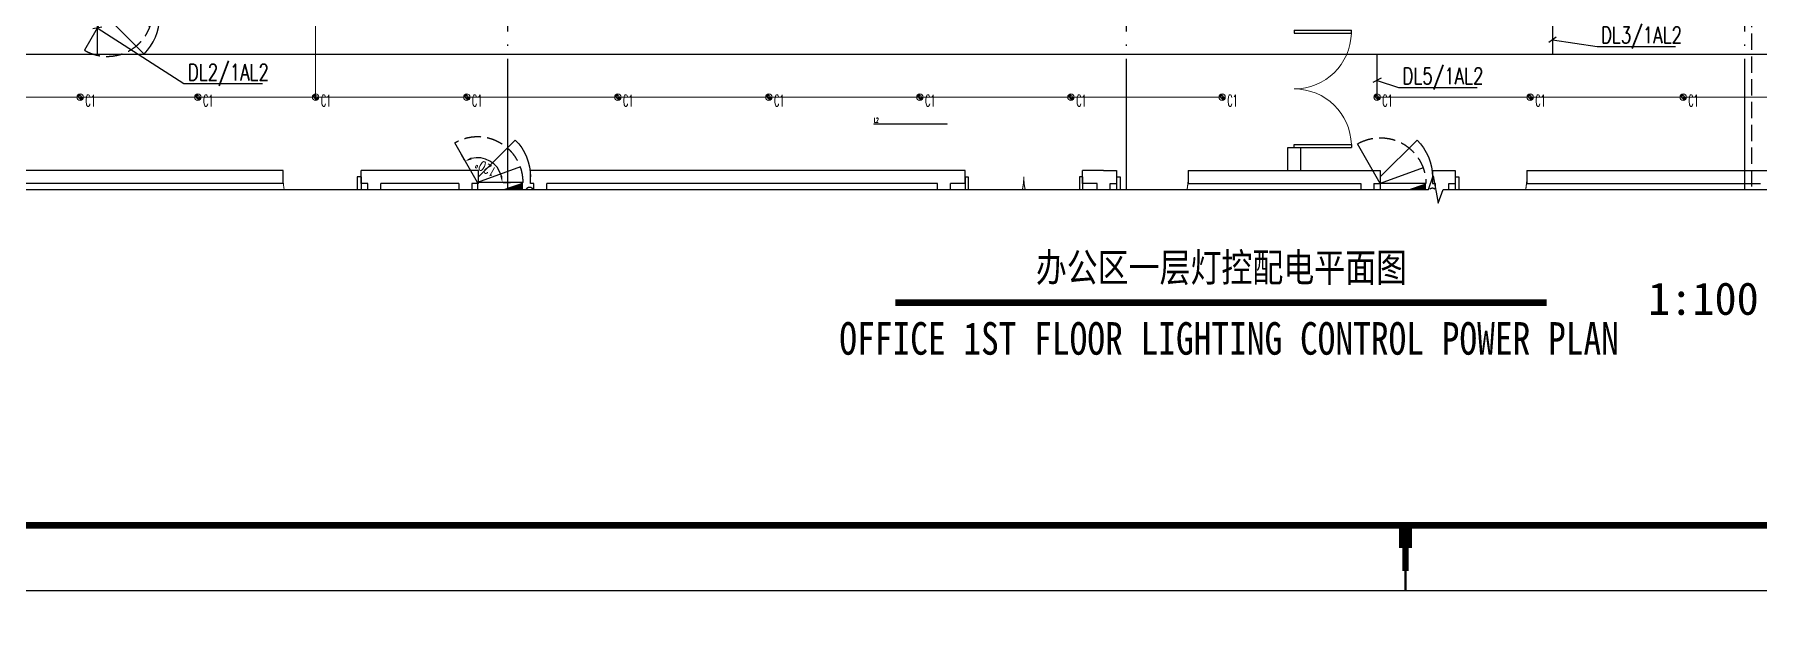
# Model space of a CAD drawing. Extents: x -621157 to 1764546, y -106808 to 741893.
# Drawn here: x 552801 to 579277, y -20923 to -11864 of the extents above; entities that cross this region are included whole.
import ezdxf
from ezdxf import colors
from ezdxf.entities.mleader import LeaderData, LeaderLine
from ezdxf.enums import TextEntityAlignment as Align
from ezdxf.math import Vec2, Vec3
from ezdxf.xclip import XClip

# ---------------------------------------------------------------- set-up
doc = ezdxf.new("R2010")
doc.units = 0
doc.header["$LTSCALE"] = 1000
doc.header["$MEASUREMENT"] = 0
doc.header["$XCLIPFRAME"] = 0
doc.linetypes.add('XREF-A-101-平面图_t3$0$DASH', pattern=[0.35, 0.25, -0.1])
doc.linetypes.add('XREF-A-101-平面图_t3$0$DOTE', pattern=[2.42, 2, -0.2, 0.02, -0.2])
for name, color, linetype in [('0-底图', 7, 'Continuous'), ('A-DIVISION', 3, 'Continuous'), ('A0-Verital$0$TK-WHITE', 7, 'Continuous'), ('TK-BLUE', 7, 'Continuous'), ('WIRE-照明', 4, 'Continuous'), ('XREF-A-101-平面图_t3$0$A-DOTE', 8, 'Continuous'), ('XREF-A-101-平面图_t3$0$A-GROUND', 8, 'Continuous'), ('XREF-A-101-平面图_t3$0$A-WALL', 8, 'Continuous'), ('XREF-A-101-平面图_t3$0$A-WINDOW', 8, 'Continuous'), ('XREF-A-101-平面图_t3$0$I-WALL-GYPSUM', 8, 'Continuous'), ('XREF-A-101-平面图_t3$0$P-EQUIPMENT', 8, 'Continuous'), ('XREF-A-101-平面图_t3$0$水-尺寸', 8, 'Continuous'), ('电-折断线', 3, 'Continuous')]:
    doc.layers.add(name, color=color, linetype=linetype)
doc.layers.add('00-dali线', color=3, linetype='Continuous', true_color=0x00ff00)
doc.layers.add('00-照明回路线', color=6, linetype='Continuous', lineweight=0)
doc.layers.add('LIGHT-INF', color=6, linetype='Continuous', lineweight=0)
doc.styles.add('E-FST', font='txt.shx', dxfattribs={"width": 0.75, "height": 250, "bigfont": '@@gbcbig.shx'})
doc.styles.add('HL-LD', font='simsun.ttc', dxfattribs={"height": 500})
doc.styles.add('INF DIM', font='SIMPLEX.SHX', dxfattribs={"width": 0.7, "bigfont": 'hztxt.shx'})
doc.styles.add('ST64S', font='hl-ld.shx', dxfattribs={"bigfont": 'ST64S.shx'})
doc.styles.get("Standard").update_dxf_attribs({"font": 'romans.shx', "bigfont": 'HZDXC.SHX'})
doc.styles.add('XREF-A-101-平面图_t3$0$A-DIM_T3', font='SIMPLEX', dxfattribs={"width": 0.705882, "bigfont": 'GBCBIG'})
doc.dimstyles.get("Standard").update_dxf_attribs({"dimscale": 100, "dimtxt": 3.5, "dimasz": 1, "dimexe": 2.5, "dimexo": 3, "dimgap": 1.5, "dimtad": 1, "dimdec": 0, "dimzin": 0, "dimdsep": 46, "dimtxsty": 'Standard', "dimblk": 'ARCHTICK', "dimcen": 0.09, "dimadec": 0, "dimazin": 0, "dimtfac": 1, "dimtdec": 0, "dimtix": 1, "dimtmove": 2, "dimatfit": 3, "dimfxl": 0, "dimtolj": 1, "dimtzin": 0, "dimarcsym": 0})
doc.dimstyles.new('XREF-A-101-平面图_t3$0$A-DIM-ANGLE-50', dxfattribs={"dimscale": 50, "dimtxt": 2.975, "dimasz": 2, "dimexe": 2.5, "dimexo": 3, "dimgap": 1, "dimtad": 3, "dimdec": 0, "dimzin": 0, "dimdsep": 46, "dimtxsty": 'XREF-A-101-平面图_t3$0$A-DIM_T3', "dimcen": 0.09, "dimclrt": 7, "dimazin": 2, "dimtfac": 1, "dimtdec": 0, "dimtix": 1, "dimtmove": 2, "dimatfit": 3, "dimfxl": 0, "dimtolj": 1, "dimtzin": 0, "dimarcsym": 0})

# ---------------------------------------------------------------- blocks, each defined once
blk = doc.blocks.new('XREF-A-101-平面图_t3$0$轴网')
at = {"layer": 'XREF-A-101-平面图_t3$0$A-DOTE', "linetype": 'XREF-A-101-平面图_t3$0$DOTE'}
for p, q in [((19000, -3300), (19000, 43300)), ((28500, -3300), (28500, 43300)), ((38000, -3300), (38000, 43300))]:
    blk.add_line(p, q, dxfattribs=at)
blk = doc.blocks.new('*D25269')
at = {"layer": 'Defpoints', "color": 0}
for p in [(453, 823), (240, 700), (240, 454), (484, 409)]:
    blk.add_point(p, dxfattribs=at)
at = {"layer": 'XREF-A-101-平面图_t3$0$水-尺寸', "color": 0, "linetype": 'ByBlock', "lineweight": -2}
for p, q in [((583, 898), (677, 952)), ((240, 304), (240, 195))]:
    blk.add_line(p, q, dxfattribs=at)
blk.add_arc((240, 700), 380, 285.1271, 14.8729, dxfattribs=at)
at = {"layer": 'XREF-A-101-平面图_t3$0$水-尺寸', "color": 0}
for points in [[(623, 804), (592, 791), (569, 890)], [(337, 350), (341, 317), (240, 320)]]:
    blk.add_solid(points, dxfattribs=at)
at = {"layer": 'XREF-A-101-平面图_t3$0$水-尺寸', "color": 7, "insert": (461, 572), "char_height": 148.8, "attachment_point": 5, "rotation": 60, "style": 'XREF-A-101-平面图_t3$0$A-DIM_T3'}
blk.add_mtext('\\A1;120%%d', dxfattribs=at)
blk = doc.blocks.new('_ArchTick')
at = {"color": 0, "linetype": 'ByBlock', "const_width": 0.4}
blk.add_lwpolyline([(-0.5, -0.5), (0.5, 0.5)], dxfattribs=at)
blk = doc.blocks.new('*D25423')
at = {"layer": 'Defpoints', "color": 0}
blk.add_point((0, 0), dxfattribs=at)
blk.add_point((0, 0), dxfattribs=at)
blk.add_point((0, 0), dxfattribs=at)
blk.add_point((0, 0), dxfattribs=at)
at = {"layer": 'XREF-A-101-平面图_t3$0$水-尺寸', "color": 0, "linetype": 'ByBlock', "lineweight": -2}
blk.add_line((0, 300), (0, 250), dxfattribs=at)
blk.add_line((0, 300), (0, 250), dxfattribs=at)
blk.add_arc((0, 0), 0, 180, 180, dxfattribs=at)
at = {"layer": 'XREF-A-101-平面图_t3$0$水-尺寸', "color": 0, "linetype": 'ByBlock', "lineweight": -2, "xscale": 100, "yscale": 100, "zscale": 100}
for rotation in [90, 90.00000000000001]:
    blk.add_blockref('_ArchTick', (0, 0), dxfattribs=dict(at, rotation=rotation))
at = {"layer": 'XREF-A-101-平面图_t3$0$水-尺寸', "color": 0, "insert": (0, 0), "char_height": 350, "attachment_point": 5}
blk.add_mtext('\\A1;0%%d', dxfattribs=at)
blk = doc.blocks.new('XREF-A-101-平面图_t3$0$DOOR2DLIB$SYSLIB$00000107')
at = {"color": 0}
for p, q in [((0.45, 0.975), (0.5, 0.975)), ((0.45, 0), (0.45, 0.975)), ((0.5, 0), (0.5, 0.975)), ((0.5, 0), (0.45, 0))]:
    blk.add_line(p, q, dxfattribs=at)
at = {"color": 0, "lineweight": 13}
blk.add_arc((0.475, 0), 0.975, 91.4693, 180, dxfattribs=at)
blk = doc.blocks.new('XREF-A-101-平面图_t3$0$DOOR2DLIB$SYSLIB$00000108')
at = {"color": 0}
for p, q in [((-0.5, 0), (-0.5, 0.4875)), ((-0.475, 0.4875), (-0.5, 0.4875)), ((-0.475, 0), (-0.475, 0.4875)), ((0.475, 0), (0.475, 0.4875)), ((0.475, 0.4875), (0.5, 0.4875)), ((0.5, 0), (0.5, 0.4875)), ((-0.5, 0), (-0.475, 0)), ((0.5, 0), (0.475, 0))]:
    blk.add_line(p, q, dxfattribs=at)
at = {"color": 0, "lineweight": 13}
for centre, start, end in [((-0.4875, 0), 0, 88.53072), ((0.4875, 0), 91.46928, 180)]:
    blk.add_arc(centre, 0.4875, start, end, dxfattribs=at)
blk = doc.blocks.new('XREF-A-101-平面图_t3$0$DOOR2DLIB$SYSLIB$00000101')
at = {"color": 0}
blk.add_line((0.5, 0), (-0.207, 0.707), dxfattribs=at)
blk.add_arc((0.5, 0), 1, 135, 180, dxfattribs=at)
blk = doc.blocks.new('Infinity0113193952')
blk.add_lwpolyline([(-8306, -2073), (-8306, -2081), (-7178, -2081), (-7178, -2073)], close=True)
at = {"style": 'INF DIM', "width": 0.5}
blk.add_text('L2', height=72, dxfattribs=at).set_placement((-8301, -2055))
blk = doc.blocks.new('A$Cffee1762')
h = blk.add_hatch(color=8)
h.dxf.hatch_style = 1
h.paths.add_polyline_path([(-50, 0), (-24, 0, -0.414214), (0, 24), (0, 50, 0.414214)])
h.paths.add_polyline_path([(0, -24), (0, -50, 0.414214), (50, 0), (24, 0, -0.414214)])
at = {"color": 8}
for points in [[(50, 0), (-50, 0)], [(0, 50), (0, -50)]]:
    blk.add_lwpolyline(points, dxfattribs=at)
blk.add_circle((0, 0), 50)
blk.add_circle((0, 0), 24.5, dxfattribs=at)
at = {"style": 'INF DIM', "width": 0.5}
blk.add_text('C1', height=180, dxfattribs=at).set_placement((81, -144))
blk = doc.blocks.new('*U24665')
at = {"layer": 'LIGHT-INF'}
blk.add_blockref('A$Cffee1762', (-71, 47), dxfattribs=at)
blk = doc.blocks.new('*U24664')
at = {"layer": 'LIGHT-INF', "color": 0, "linetype": 'ByBlock', "lineweight": -2}
for p in [(-30550, 0), (-28200, 0), (-25850, 0)]:
    blk.add_blockref('*U24665', p, dxfattribs=at)
blk = doc.blocks.new('*U24667')
at = {"layer": 'LIGHT-INF'}
blk.add_blockref('A$Cffee1762', (-71, 47), dxfattribs=at)
blk = doc.blocks.new('*U24666')
at = {"layer": 'LIGHT-INF', "color": 0, "linetype": 'ByBlock', "lineweight": -2}
for p in [(0, 0), (2320, 0), (4640, 0), (6960, 0), (9280, 0), (11600, 0), (13920, 0)]:
    blk.add_blockref('*U24667', p, dxfattribs=at)
blk = doc.blocks.new('G$C6C03BD24')
at = {"layer": 'LIGHT-INF', "color": 6}
for name, p in [('A$Cffee1762', (12433, -11575)), ('A$Cffee1762', (14242, -11575)), ('*U24666', (16121, -11622)), ('*U24664', (62971, -11622)), ('Infinity0113193952', (32928, -9910))]:
    blk.add_blockref(name, p, dxfattribs=at)
blk = doc.blocks.new('_Oblique')
at = {"color": 0, "linetype": 'ByBlock', "lineweight": -2}
blk.add_line((-0.5, -0.5), (0.5, 0.5), dxfattribs=at)
blk = doc.blocks.new('A0-Verital$0$A$C53BD7355')
at = {"layer": 'A0-Verital$0$TK-WHITE'}
for points, const_width in [([(29650, 1000), (29650, 650)], 200), ([(29650, 1000), (29650, 300)], 100), ([(29650, 0), (29650, 1000)], 35)]:
    blk.add_lwpolyline(points, dxfattribs=dict(at, const_width=const_width))
blk = doc.blocks.new('A0-Verital')
blk.add_lwpolyline([(118900, 84100), (0, 84100), (0, 0), (118900, 0)], close=True)
at = {"const_width": 100}
blk.add_lwpolyline([(2500, 83100), (117900, 83100), (117900, 1000), (2500, 1000)], close=True, dxfattribs=at)
blk.add_blockref('A0-Verital$0$A$C53BD7355', (29800, 0))
blk = doc.blocks.new('TITLE')
at = {"layer": 'A-DIVISION', "const_width": 100}
blk.add_lwpolyline([(-5000, 0), (5000, 0)], dxfattribs=at)
at = {"layer": 'TK-BLUE'}
for tag, height, style, p in [('TITLE1', 700, 'ST64S', (117, 275)), ('TITLE2', 500, 'HL-LD', (80, -798))]:
    blk.add_attdef(tag, text='', height=height, dxfattribs=dict(at, style=style)).set_placement(p, align=Align.CENTER)
at = {"layer": 'TK-BLUE', "style": 'HL-LD'}
blk.add_attdef('SCALE', (5165, -185), '', height=500, dxfattribs=at)
blk = doc.blocks.new('XREF-A-101-平面图_t3$0$单出口消火栓新-M')
for p, q in [((240, 700), (846.2, 1050)), ((240, 700), (0, 700)), ((479.4, 42.2), (240, 700)), ((240, 0), (240, 700))]:
    blk.add_line(p, q)
at = {"color": 0, "linetype": 'XREF-A-101-平面图_t3$0$DASH'}
blk.add_arc((240, 700), 700, 270, 30, dxfattribs=at)
blk.add_solid([(240, 0), (0, 0), (0, 700)])
at = {"layer": 'XREF-A-101-平面图_t3$0$水-尺寸', "linetype": 'ByBlock'}
dim = blk.add_angular_dim_3p(base=(484.1724, 409.0066), center=(240, 700), p1=(240, 453.7576), p2=(453.2522, 823.1212), dimstyle='XREF-A-101-平面图_t3$0$A-DIM-ANGLE-50', override={"dimtix": 0}, dxfattribs=at)
dim.commit()
dim.dimension.update_dxf_attribs({"geometry": '*D25269', "text_midpoint": (461.2607, 572.2551)})
blk = doc.blocks.new('XREF-A-101-平面图_t3$0$')
at = {"layer": 'XREF-A-101-平面图_t3$0$P-EQUIPMENT', "color": 10}
blk.add_line((0, 120), (50, 120), dxfattribs=at)
at = {"layer": 'XREF-A-101-平面图_t3$0$P-EQUIPMENT'}
blk.add_circle((100, 120), 50, dxfattribs=at)
at = {"layer": 'XREF-A-101-平面图_t3$0$P-EQUIPMENT', "rotation": 90}
blk.add_blockref('XREF-A-101-平面图_t3$0$单出口消火栓新-M', (0, 0), dxfattribs=at)
blk = doc.blocks.new('XREF-A-101-平面图_t3$0$单出口消火栓新')
for p, q in [((-240, 700), (-846.2, 1050)), ((-479.4, 42.2), (-240, 700)), ((-240, 0), (-240, 700)), ((-240, 700), (0, 700))]:
    blk.add_line(p, q)
at = {"color": 0, "linetype": 'XREF-A-101-平面图_t3$0$DASH'}
blk.add_arc((-240, 700), 700, 150, 270, dxfattribs=at)
blk.add_solid([(-240, 0), (0, 0), (0, 700)])
at = {"layer": 'XREF-A-101-平面图_t3$0$水-尺寸', "linetype": 'ByBlock'}
dim = blk.add_angular_dim_3p(base=(0, 0), center=(0, 0), p1=(0, 0), p2=(0, 0), dimstyle='Standard', dxfattribs=at)
dim.commit()
dim.dimension.update_dxf_attribs({"geometry": '*D25423', "text_midpoint": (0, 0)})
blk = doc.blocks.new('*U25256')
at = {"layer": 'XREF-A-101-平面图_t3$0$P-EQUIPMENT', "color": 10}
blk.add_line((0, 120), (50, 120), dxfattribs=at)
at = {"layer": 'XREF-A-101-平面图_t3$0$P-EQUIPMENT'}
blk.add_circle((100, 120), 50, dxfattribs=at)
at = {"layer": 'XREF-A-101-平面图_t3$0$P-EQUIPMENT', "xscale": -1, "rotation": 90}
blk.add_blockref('XREF-A-101-平面图_t3$0$单出口消火栓新', (0, 0), dxfattribs=at)
blk = doc.blocks.new('XREF-A-101-平面图_t3$0$G$C156FCA62')
at = {"layer": 'XREF-A-101-平面图_t3$0$P-EQUIPMENT', "xscale": -1, "rotation": 180}
blk.add_blockref('*U25256', (13550, 29990), dxfattribs=at)
at = {"layer": 'XREF-A-101-平面图_t3$0$P-EQUIPMENT'}
for name, p in [('XREF-A-101-平面图_t3$0$', (19236, 26874)), ('*U25256', (33100, 26860))]:
    blk.add_blockref(name, p, dxfattribs=at)
blk = doc.blocks.new('*U25374')
at = {"layer": 'XREF-A-101-平面图_t3$0$P-EQUIPMENT', "color": 10}
blk.add_line((0, 120), (50, 120), dxfattribs=at)
at = {"layer": 'XREF-A-101-平面图_t3$0$P-EQUIPMENT'}
blk.add_circle((100, 120), 50, dxfattribs=at)
at = {"layer": 'XREF-A-101-平面图_t3$0$P-EQUIPMENT', "xscale": -1, "rotation": 90}
blk.add_blockref('XREF-A-101-平面图_t3$0$单出口消火栓新', (0, 0), dxfattribs=at)
blk = doc.blocks.new('XREF-A-101-平面图_t3$0$G$C646F86AA')
at = {"layer": 'XREF-A-101-平面图_t3$0$P-EQUIPMENT', "xscale": -1, "rotation": 180}
blk.add_blockref('*U25374', (13550, 29990), dxfattribs=at)
at = {"layer": 'XREF-A-101-平面图_t3$0$P-EQUIPMENT'}
for name, p in [('XREF-A-101-平面图_t3$0$', (19236, 26874)), ('*U25374', (33100, 26860))]:
    blk.add_blockref(name, p, dxfattribs=at)
blk = doc.blocks.new('XREF-A-101-平面图_t3')
at = {"layer": 'XREF-A-101-平面图_t3$0$A-GROUND', "linetype": 'XREF-A-101-平面图_t3$0$DASH'}
blk.add_lwpolyline([(238100, 39200), (238100, 600)], dxfattribs=at)
at = {"layer": 'XREF-A-101-平面图_t3$0$A-WALL'}
for p, q in [((215550, 27300), (202900, 27300)), ((216950, 27300), (216750, 27300)), ((218350, 27300), (216950, 27300)), ((218550, 27300), (218350, 27300)), ((219500, 27300), (219350, 27300)), ((225700, 27300), (219500, 27300)), ((226025, 27300), (225700, 27300)), ((228150, 27300), (227825, 27300)), ((228150, 27300), (228350, 27300)), ((229450, 27300), (232200, 27300)), ((232200, 27300), (232400, 27300)), ((233200, 27300), (233350, 27300)), ((233350, 27300), (233550, 27300)), ((234650, 27300), (238340, 27300)), ((215550, 27100), (202800, 27100)), ((216850, 27100), (216750, 27100)), ((216850, 25200), (216850, 27100)), ((217050, 25200), (217050, 27100)), ((218250, 27100), (217050, 27100)), ((218250, 27100), (218250, 26600)), ((218450, 27100), (218450, 26800)), ((218550, 27100), (218450, 27100)), ((219400, 27100), (219350, 27100)), ((219400, 26800), (219400, 27100)), ((219600, 26600), (219600, 27100)), ((225600, 27100), (219600, 27100)), ((225600, 23900), (225600, 27100)), ((225800, 23800), (225800, 27100)), ((226025, 27100), (225800, 27100)), ((228050, 27100), (227825, 27100)), ((228050, 26450), (228050, 27100)), ((228250, 26450), (228250, 27100)), ((228250, 27100), (228350, 27100)), ((229450, 27100), (232100, 27100)), ((232100, 27100), (232100, 26600)), ((232300, 27100), (232300, 26800)), ((232300, 27100), (232400, 27100)), ((233200, 27100), (233250, 27100)), ((233250, 26800), (233250, 27100)), ((233450, 26700), (233450, 27100)), ((233450, 27100), (233550, 27100)), ((234650, 27100), (238240, 27100))]:
    blk.add_line(p, q, dxfattribs=at)
for points in [[(215550, 27100), (215550, 27300)], [(216750, 27100), (216750, 27300)], [(218550, 27100), (218550, 27300)], [(219350, 27100), (219350, 27300)], [(226025, 27100), (226025, 27300)], [(227825, 27100), (227825, 27300)], [(228350, 27300), (228350, 27100)], [(229450, 27300), (229450, 27100)], [(232400, 27300), (232400, 27100)], [(233200, 27300), (233200, 27100)], [(233550, 27300), (233550, 27100)], [(234650, 27300), (234650, 27100)]]:
    blk.add_lwpolyline(points, dxfattribs=at)
at = {"layer": 'XREF-A-101-平面图_t3$0$I-WALL-GYPSUM'}
for p, q in [((230978, 27300), (230978, 27650)), ((231178, 27300), (231178, 27650)), ((230978, 27300), (231178, 27300))]:
    blk.add_line(p, q, dxfattribs=at)
blk.add_lwpolyline([(230978, 27650), (231178, 27650)], dxfattribs=at)
for name in ['XREF-A-101-平面图_t3$0$G$C156FCA62', 'XREF-A-101-平面图_t3$0$G$C646F86AA', 'XREF-A-101-平面图_t3$0$G$C646F86AA']:
    blk.add_blockref(name, (200000, 0))
at = {"layer": 'XREF-A-101-平面图_t3$0$A-DOTE'}
blk.add_blockref('XREF-A-101-平面图_t3$0$轴网', (200000, 0), dxfattribs=at)
at = {"layer": 'XREF-A-101-平面图_t3$0$A-WINDOW'}
for name, p, xscale, yscale, zscale in [('XREF-A-101-平面图_t3$0$DOOR2DLIB$SYSLIB$00000101', (213250, 29650), -800, -800, -800), ('XREF-A-101-平面图_t3$0$DOOR2DLIB$SYSLIB$00000101', (232800, 27200), -800, 800, -800), ('XREF-A-101-平面图_t3$0$DOOR2DLIB$SYSLIB$00000107', (228900, 27200), -1100, -1100, -1100), ('XREF-A-101-平面图_t3$0$DOOR2DLIB$SYSLIB$00000107', (234100, 27200), -1100, -1100, -1100)]:
    blk.add_blockref(name, p, dxfattribs=dict(at, xscale=xscale, yscale=yscale, zscale=zscale))
for name, p, xscale, yscale, zscale, rotation in [('XREF-A-101-平面图_t3$0$DOOR2DLIB$SYSLIB$00000108', (231078, 28550), 1800, -1800, 1800, 90), ('XREF-A-101-平面图_t3$0$DOOR2DLIB$SYSLIB$00000101', (218950, 27200), 800, -800, 800, 180), ('XREF-A-101-平面图_t3$0$DOOR2DLIB$SYSLIB$00000107', (216150, 27200), -1200, 1200, -1200, 180), ('XREF-A-101-平面图_t3$0$DOOR2DLIB$SYSLIB$00000108', (226925, 27200), 1800, 1800, 1800, 180)]:
    blk.add_blockref(name, p, dxfattribs=dict(at, xscale=xscale, yscale=yscale, zscale=zscale, rotation=rotation))
blk = doc.blocks.new('G$C4EA2D6B6')
at = {"layer": '00-照明回路线', "ltscale": 5}
for p, q in [((16150, -4775), (16150, -11675)), ((10725, -11675), (30070, -11675)), ((32450, -11675), (63000, -11675))]:
    blk.add_line(p, q, dxfattribs=at)
at = {"layer": 'WIRE-照明'}
blk.add_lwpolyline([(5339, -6670), (4129, -6670), (4129, -10967, 0.414214), (4179, -11017), (43752, -11017)], format="xyb", dxfattribs=at)
for points in [[(12797, -9350), (12797, -11017)], [(35145, -9990), (35145, -11017)], [(32450, -11675), (32450, -11017)]]:
    blk.add_lwpolyline(points, dxfattribs=at)
at = {"layer": '00-dali线', "ltscale": 5}
ml = blk.add_multileader_mtext('Standard', dxfattribs=at)
ml.set_content('{\\Ftxt,whgtxt|c134;DL3/1AL2}', color=256, style='E-FST')
ml.set_leader_properties(color=256)
ml.set_arrow_properties(name='OBLIQUE')
ml.build(insert=Vec2(0, 0))
ml.multileader.update_dxf_attribs({"text_left_attachment_type": 6, "text_right_attachment_type": 7, "dogleg_length": 40, "arrow_head_size": 100})
ctx = ml.context
ctx.base_point, ctx.char_height, ctx.arrow_head_size, ctx.landing_gap_size, ctx.plane_origin = Vec3(35868, -10897), 250, 100, 20, Vec3(37548, -10126)
ctx.left_attachment, ctx.right_attachment = 6, 7
notes = []
notes.append((ctx, [(0, (1, 1, 0), (35828, -10897), (1, 0), 40, [(0, [(35145, -10797)], 0, [])])]))
ctx.mtext.insert, ctx.mtext.flow_direction = Vec3(35888, -10597), 5
ml = blk.add_multileader_mtext('Standard', dxfattribs=at)
ml.set_content('{\\Ftxt,whgtxt|c134;DL2/1AL2}', color=256, style='E-FST')
ml.set_leader_properties(color=256)
ml.set_arrow_properties(name='OBLIQUE')
ml.build(insert=Vec2(0, 0))
ml.multileader.update_dxf_attribs({"text_left_attachment_type": 6, "text_right_attachment_type": 7, "dogleg_length": 40, "arrow_head_size": 100})
ctx = ml.context
ctx.base_point, ctx.char_height, ctx.arrow_head_size, ctx.landing_gap_size, ctx.plane_origin = Vec3(14167, -11468), 250, 100, 20, Vec3(15847, -10697)
ctx.left_attachment, ctx.right_attachment = 6, 7
notes.append((ctx, [(0, (1, 1, 0), (14127, -11468), (1, 0), 40, [(0, [(12797, -10614)], 0, [])])]))
ctx.mtext.insert, ctx.mtext.flow_direction = Vec3(14187, -11168), 5
ml = blk.add_multileader_mtext('Standard', dxfattribs=at)
ml.set_content('{\\Ftxt,whgtxt|c134;DL5/1AL2}', color=256, style='E-FST')
ml.set_leader_properties(color=256)
ml.set_arrow_properties(name='OBLIQUE')
ml.build(insert=Vec2(0, 0))
ml.multileader.update_dxf_attribs({"text_left_attachment_type": 6, "text_right_attachment_type": 7, "dogleg_length": 40, "arrow_head_size": 100})
ctx = ml.context
ctx.base_point, ctx.char_height, ctx.arrow_head_size, ctx.landing_gap_size, ctx.plane_origin = Vec3(32819, -11526), 250, 100, 20, Vec3(34500, -10756)
ctx.left_attachment, ctx.right_attachment = 6, 7
notes.append((ctx, [(0, (1, 1, 0), (32779, -11526), (1, 0), 40, [(0, [(32450, -11419)], 0, [])])]))
ctx.mtext.insert, ctx.mtext.flow_direction = Vec3(32839, -11226), 5
for ctx, leaders in notes:
    for number, flags, end, landing, length, lines in leaders:
        leader = LeaderData()
        leader.index, (leader.has_last_leader_line, leader.has_dogleg_vector, leader.attachment_direction) = number, flags
        leader.last_leader_point, leader.dogleg_vector, leader.dogleg_length = Vec3(end), Vec3(landing), length
        for number, points, colour, breaks in lines:
            line = LeaderLine()
            line.index, line.vertices, line.color, line.breaks = number, Vec3.list(points), colors.encode_raw_color(colour), breaks
            leader.lines.append(line)
        ctx.leaders.append(leader)

msp = doc.modelspace()

# ---------------------------------------------------------------- block references
at = {"layer": '0-底图'}
ref = msp.add_blockref('XREF-A-101-平面图_t3', (341069, -41250), dxfattribs=at)
XClip(ref).set_block_clipping_path([(188448.3743934482, 27012.7393680913), (279528.158095957, 51688.9437777734)])
at = {"layer": 'A-DIVISION'}
ref = msp.add_blockref('TITLE', (571022, -15982, 10000), dxfattribs=at)
ref.add_attrib('TITLE1', '办公区一层灯控配电平面图', dxfattribs={"layer": '0', "height": 500, "style": 'ST64S'}).set_placement((571029, -15708, 10000), align=Align.CENTER)
ref.add_attrib('TITLE2', 'OFFICE 1ST FLOOR LIGHTING CONTROL POWER PLAN', dxfattribs={"layer": '0', "height": 500, "style": 'HL-LD', "width": 0.8}).set_placement((571147, -16780, 10000), align=Align.CENTER)
ref.add_attrib('SCALE', '1:100', (577581, -16168, 10000), dxfattribs={"layer": '0', "height": 500, "style": 'HL-LD'})

# ---------------------------------------------------------------- next in the draw order: linework, layer by layer
at = {"layer": '电-折断线'}
msp.add_lwpolyline([(534469, -14245), (574207, -14245), (574283, -14035), (574357, -14455), (574432, -14245), (614169, -14245)], dxfattribs=at)

# ---------------------------------------------------------------- next in the draw order: block references
at = {"layer": 'WIRE-照明'}
msp.add_blockref('G$C6C03BD24', (541069, -1250), dxfattribs=at)

# ---------------------------------------------------------------- next in the draw order: block references
msp.add_blockref('A0-Verital', (514407, -20399))
msp.add_blockref('G$C4EA2D6B6', (540969, -1150), dxfattribs=at)

doc.saveas('drawing.dxf')
